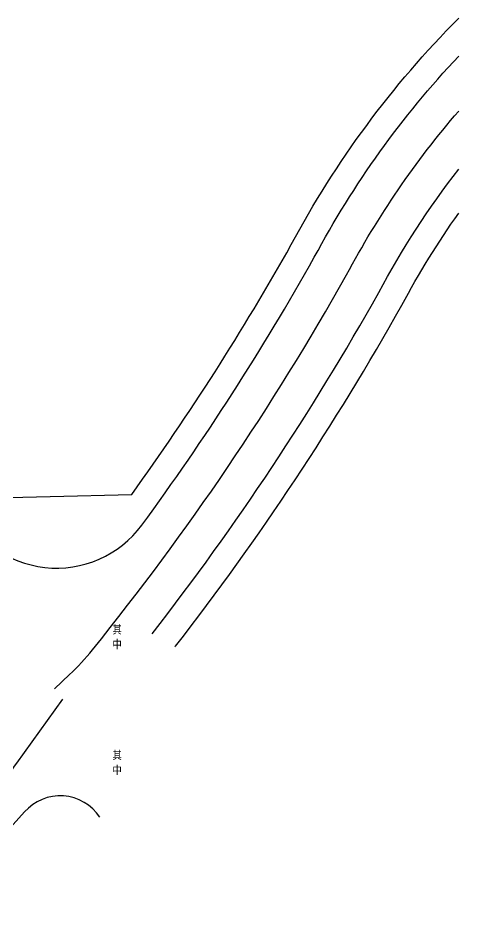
# Model space of a CAD drawing. Extents: x -809667 to 586099, y 3084146 to 3634412.
# Drawn here: x 381393 to 381476.8, y 3084184.5 to 3084358.8 of the extents above; entities that cross this region are included whole.
import ezdxf
from ezdxf.enums import TextEntityAlignment as Align

# ---------------------------------------------------------------- set-up
doc = ezdxf.new("R2010")
doc.units = 0
doc.header["$LTSCALE"] = 0.5
doc.layers.add('文字', color=7, linetype='CONTINUOUS')
doc.styles.add('HZ', font='', dxfattribs={"width": 0.8})
doc.styles.get('HZ').set_extended_font_data('NSimSun')

# ---------------------------------------------------------------- blocks, each defined once
blk = doc.blocks.new('123213')
at = {"layer": '文字', "color": 8, "linetype": 'Continuous', "flags": 128}
for points in [[(382008.44, 3087129.83, 0.028031), (382038.79, 3087177.37, -0.073335), (382070.66, 3087220.46, -0.073335)], [(382010.37, 3087123.98, 0.029836), (382043.18, 3087174.97, -0.066246), (382070.66, 3087213.27, -0.066246)], [(382012.31, 3087103.3, 0.037359), (382055.46, 3087168.25, -0.042558), (382070.66, 3087191.74, -0.042558)], [(382016.67, 3087100.77), (382016.77, 3087100.9, 0.036987), (382059.85, 3087165.85, -0.032249), (382070.66, 3087183.36, -0.032249)], [(381975.68, 3087127.87, 0.577563), (382010.37, 3087123.98, 0.494375)]]:
    blk.add_lwpolyline(points, format="xyb", dxfattribs=at)
at = {"layer": '文字', "color": 8, "linetype": 'Continuous'}
for points in [[(381993.75, 3087092.79), (381996.59, 3087095.5, 0.032219), (382000.95, 3087100.24, 0.041886), (382049.32, 3087171.61, -0.055211), (382070.66, 3087202.81, -0.055211)], [(381995.21, 3087090.83), (381986.47, 3087078.66, -0.022642), (381983, 3087074.25, -0.022642)]]:
    blk.add_lwpolyline(points, format="xyb", dxfattribs=at)
at = {"layer": '文字', "color": 8, "linetype": 'Continuous', "flags": 128}
blk.add_lwpolyline([(381977.29, 3087129.06), (382008.44, 3087129.83)], dxfattribs=at)
at = {"layer": '文字', "color": 8, "linetype": 'Continuous'}
for centre, radius, start, end in [((381994.8, 3087063.43), 9, 33.2184, 138.811), ((381936.1, 3087114.8), 69, 276.0802, 318.811)]:
    blk.add_arc(centre, radius, start, end, dxfattribs=at)
at = {"layer": '文字', "color": 8, "linetype": 'Continuous', "style": 'HZ', "width": 0.8}
for s, p in [('其', (382005.65, 3087104.13)), ('中', (382005.65, 3087101.33)), ('其', (382005.65, 3087080.24)), ('中', (382005.65, 3087077.38))]:
    blk.add_text(s, height=1.56, dxfattribs=at).set_placement(p, align=Align.MIDDLE)

msp = doc.modelspace()

# ---------------------------------------------------------------- block references
at = {"layer": '文字', "color": 8}
msp.add_blockref('123213', (-593.85, -2861.67), dxfattribs=at)

doc.saveas('drawing.dxf')
